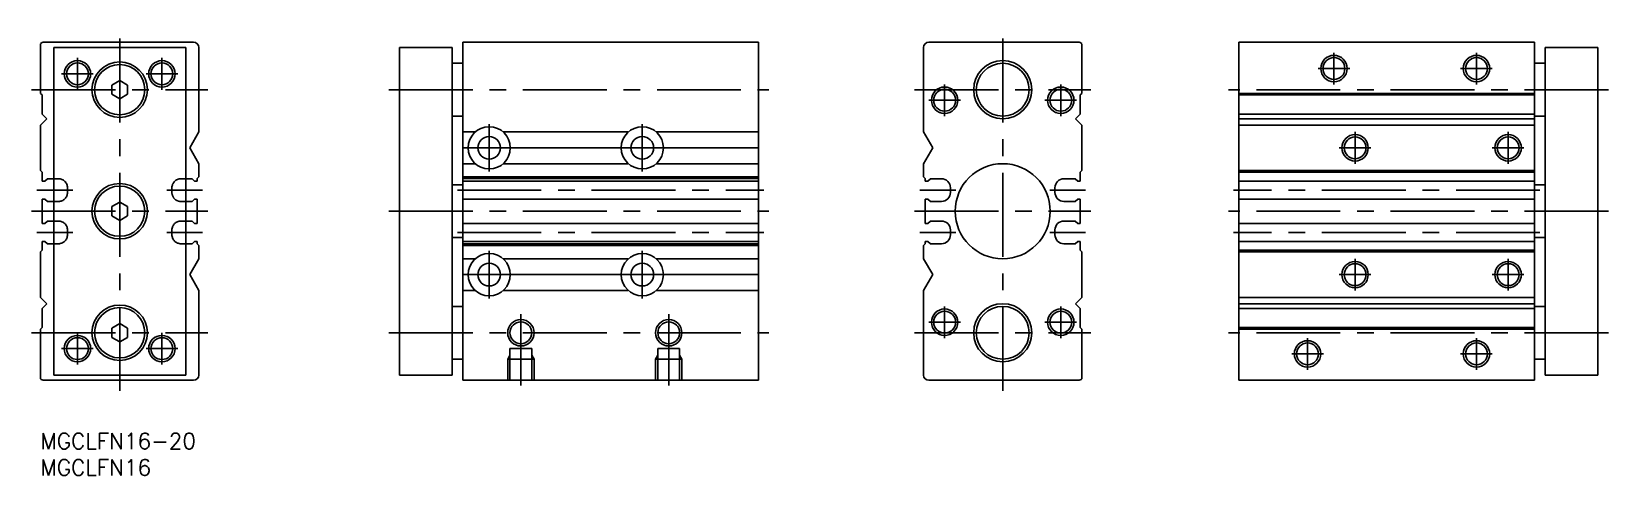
# Model space of a CAD drawing. Extents: x -2 to 297, y -8 to 76.
import ezdxf

# ---------------------------------------------------------------- set-up
doc = ezdxf.new("R2010")
doc.units = 0
doc.header["$LTSCALE"] = 0.5
doc.linetypes.add('CENTER', pattern=[50.8, 31.75, -6.35, 6.35, -6.35])
doc.linetypes.add('DASHED', pattern=[19.05, 12.7, -6.35])
for name, color, linetype in [('MSM_CENTER', 1, 'CENTER'), ('MSM_CONTINUOUS', 7, 'CONTINUOUS'), ('MSM_DASHED', 4, 'DASHED'), ('MSM_NARROW', 5, 'CONTINUOUS'), ('MSM_PART_NUMBER', 7, 'CONTINUOUS')]:
    doc.layers.add(name, color=color, linetype=linetype)
doc.styles.get("Standard").update_dxf_attribs({"font": 'txt.shx', "height": 3, "bigfont": 'bigfont.shx'})

# ---------------------------------------------------------------- blocks, each defined once
blk = doc.blocks.new('*U10')
at = {"layer": 'MSM_PART_NUMBER'}
blk.add_text('MGCLFN16-20', height=3, dxfattribs=at).set_placement((0, -3))
blk = doc.blocks.new('*U11')
at = {"layer": 'MSM_PART_NUMBER'}
blk.add_text('MGCLFN16', height=3, dxfattribs=at).set_placement((0, -8))

msp = doc.modelspace()

# ---------------------------------------------------------------- linework, layer by layer
at = {"layer": 'MSM_CENTER'}
for p, q in [((15, 8), (15, 76)), ((182.28, 8), (182.28, 76)), ((245.03, 72), (245.03, 66)), ((272.03, 72), (272.03, 66)), ((7, 71), (7, 65)), ((23, 71), (23, 65)), ((242.03, 69), (248.03, 69)), ((269.03, 69), (275.03, 69)), ((4, 68), (10, 68)), ((20, 68), (26, 68)), ((171.28, 66), (171.28, 60)), ((193.28, 66), (193.28, 60)), ((-1.7, 65), (31.7, 65)), ((66, 65), (138, 65)), ((165.58, 65), (198.98, 65)), ((168.28, 63), (174.28, 63)), ((190.28, 63), (196.28, 63)), ((297.03, 65), (225.03, 65)), ((85, 58.5), (85, 49.5)), ((114, 58.5), (114, 49.5)), ((249.03, 57), (249.03, 51)), ((278.03, 57), (278.03, 51)), ((80.5, 54), (89.5, 54)), ((109.5, 54), (118.5, 54)), ((246.03, 54), (252.03, 54)), ((275.03, 54), (281.03, 54)), ((6.1, 46), (-0.7, 46)), ((23.9, 46), (30.7, 46)), ((79, 46), (137, 46)), ((173.38, 46), (166.58, 46)), ((191.18, 46), (197.98, 46)), ((284.03, 46), (226.03, 46)), ((-1.7, 42), (31.7, 42)), ((66, 42), (138, 42)), ((165.58, 42), (198.98, 42)), ((297.03, 42), (225.03, 42)), ((6.1, 38), (-0.7, 38)), ((23.9, 38), (30.7, 38)), ((79, 38), (137, 38)), ((173.38, 38), (166.58, 38)), ((191.18, 38), (197.98, 38)), ((284.03, 38), (226.03, 38)), ((85, 34.5), (85, 25.5)), ((114, 34.5), (114, 25.5)), ((249.03, 33), (249.03, 27)), ((278.03, 33), (278.03, 27)), ((80.5, 30), (89.5, 30)), ((109.5, 30), (118.5, 30)), ((246.03, 30), (252.03, 30)), ((275.03, 30), (281.03, 30)), ((171.28, 24), (171.28, 18)), ((193.28, 24), (193.28, 18)), ((91, 22.5), (91, 9)), ((119, 22.5), (119, 9)), ((168.28, 21), (174.28, 21)), ((190.28, 21), (196.28, 21)), ((-1.7, 19), (31.7, 19)), ((7, 19), (7, 13)), ((23, 19), (23, 13)), ((66, 19), (138, 19)), ((165.58, 19), (198.98, 19)), ((297.03, 19), (225.03, 19)), ((240.03, 18), (240.03, 12)), ((272.03, 18), (272.03, 12)), ((4, 16), (10, 16)), ((20, 16), (26, 16)), ((237.03, 15), (243.03, 15)), ((269.03, 15), (275.03, 15))]:
    msp.add_line(p, q, dxfattribs=at)
at = {"layer": 'MSM_CONTINUOUS'}
for p, q in [((0, 64.3), (0, 73.71)), ((29, 74), (0.7, 74)), ((2.5, 73), (2.5, 11)), ((27.5, 73), (2.5, 73)), ((27.5, 73), (27.5, 11)), ((30, 57), (30, 73)), ((68, 11), (68, 73)), ((68, 73), (78, 73)), ((78, 11), (78, 73)), ((80, 74), (136, 74)), ((80, 10), (80, 74)), ((136, 74), (136, 10)), ((167.28, 57), (167.28, 73)), ((168.28, 74), (196.58, 74)), ((197.28, 64.3), (197.28, 73.71)), ((283.03, 74), (227.03, 74)), ((227.03, 74), (227.03, 10)), ((283.03, 74), (283.03, 10)), ((285.03, 73), (285.03, 11)), ((295.03, 73), (285.03, 73)), ((295.03, 73), (295.03, 11)), ((78, 70), (80, 70)), ((285.03, 70), (283.03, 70)), ((15, 66.73), (13.5, 65.87)), ((13.5, 65.87), (13.5, 64.13)), ((16.5, 65.87), (15, 66.73)), ((16.5, 64.13), (16.5, 65.87)), ((0, 64.3), (0.3, 64)), ((0.3, 60.4), (0.3, 64)), ((13.5, 64.13), (15, 63.27)), ((15, 63.27), (16.5, 64.13)), ((197.28, 64.3), (196.98, 64)), ((196.98, 60.4), (196.98, 64)), ((283.03, 64.3), (227.03, 64.3)), ((283.03, 64), (227.03, 64)), ((1.2, 59.5), (0.3, 60.4)), ((78, 60), (80, 60)), ((196.08, 59.5), (196.98, 60.4)), ((283.03, 60.4), (227.03, 60.4)), ((285.03, 60), (283.03, 60)), ((1.2, 59.5), (0, 58.3)), ((0, 49.7), (0, 58.3)), ((30, 57), (28.27, 54)), ((80, 57), (82.35, 57)), ((87.65, 57), (111.35, 57)), ((116.65, 57), (136, 57)), ((167.28, 57), (169.01, 54)), ((196.08, 59.5), (197.28, 58.3)), ((197.28, 49.7), (197.28, 58.3)), ((283.03, 59.5), (227.03, 59.5)), ((283.03, 58.3), (227.03, 58.3)), ((28.27, 54), (30, 51)), ((80.01, 54), (81, 54)), ((89, 54), (110, 54)), ((118, 54), (136, 54)), ((169.01, 54), (167.28, 51)), ((30, 48.5), (30, 51)), ((80, 51), (82.35, 51)), ((87.65, 51), (111.35, 51)), ((116.65, 51), (136, 51)), ((167.28, 48.5), (167.28, 51)), ((0.3, 49.4), (0, 49.7)), ((0.3, 49.4), (0.3, 47.7)), ((1.3, 48.15), (0.8, 47.7)), ((1.3, 48.15), (2.5, 48.15)), ((28.7, 48.15), (27.5, 48.15)), ((28.7, 48.15), (29.2, 47.7)), ((30, 48.5), (29.7, 48.2)), ((29.7, 48.2), (29.7, 47.7)), ((80, 48.5), (136, 48.5)), ((80, 48.2), (136, 48.2)), ((167.28, 48.5), (167.58, 48.2)), ((167.58, 48.2), (167.58, 47.7)), ((168.58, 48.15), (168.08, 47.7)), ((168.58, 48.15), (170.68, 48.15)), ((195.98, 48.15), (193.88, 48.15)), ((195.98, 48.15), (196.48, 47.7)), ((196.98, 49.4), (197.28, 49.7)), ((196.98, 49.4), (196.98, 47.7)), ((283.03, 49.7), (227.03, 49.7)), ((283.03, 49.4), (227.03, 49.4)), ((0.3, 47.7), (0.8, 47.7)), ((29.7, 47.7), (29.2, 47.7)), ((78, 47), (80, 47)), ((80, 47.7), (136, 47.7)), ((167.58, 47.7), (168.08, 47.7)), ((172.38, 46.45), (172.38, 45.55)), ((192.18, 46.45), (192.18, 45.55)), ((196.98, 47.7), (196.48, 47.7)), ((283.03, 47.7), (227.03, 47.7)), ((285.03, 47), (283.03, 47)), ((0.3, 44.3), (0.3, 39.7)), ((0.3, 44.3), (0.8, 44.3)), ((1.3, 43.85), (0.8, 44.3)), ((1.3, 43.85), (2.5, 43.85)), ((15, 43.73), (13.5, 42.87)), ((13.5, 42.87), (13.5, 41.13)), ((16.5, 42.87), (15, 43.73)), ((16.5, 41.13), (16.5, 42.87)), ((28.7, 43.85), (27.5, 43.85)), ((28.7, 43.85), (29.2, 44.3)), ((29.7, 44.3), (29.2, 44.3)), ((29.7, 44.3), (29.7, 39.7)), ((80, 44.3), (136, 44.3)), ((167.58, 44.3), (167.58, 39.7)), ((167.58, 44.3), (168.08, 44.3)), ((168.58, 43.85), (168.08, 44.3)), ((168.58, 43.85), (170.68, 43.85)), ((195.98, 43.85), (193.88, 43.85)), ((195.98, 43.85), (196.48, 44.3)), ((196.98, 44.3), (196.48, 44.3)), ((196.98, 44.3), (196.98, 39.7)), ((283.03, 44.3), (227.03, 44.3)), ((0.3, 39.7), (0.8, 39.7)), ((1.3, 40.15), (0.8, 39.7)), ((1.3, 40.15), (2.5, 40.15)), ((13.5, 41.13), (15, 40.27)), ((15, 40.27), (16.5, 41.13)), ((28.7, 40.15), (27.5, 40.15)), ((28.7, 40.15), (29.2, 39.7)), ((29.7, 39.7), (29.2, 39.7)), ((80, 39.7), (136, 39.7)), ((167.58, 39.7), (168.08, 39.7)), ((168.58, 40.15), (168.08, 39.7)), ((168.58, 40.15), (170.68, 40.15)), ((195.98, 40.15), (193.88, 40.15)), ((195.98, 40.15), (196.48, 39.7)), ((196.98, 39.7), (196.48, 39.7)), ((283.03, 39.7), (227.03, 39.7)), ((0.3, 34.6), (0.3, 36.3)), ((0.3, 36.3), (0.8, 36.3)), ((1.3, 35.85), (0.8, 36.3)), ((1.3, 35.85), (2.5, 35.85)), ((28.7, 35.85), (27.5, 35.85)), ((28.7, 35.85), (29.2, 36.3)), ((29.7, 36.3), (29.2, 36.3)), ((29.7, 35.8), (29.7, 36.3)), ((78, 37), (80, 37)), ((80, 36.3), (136, 36.3)), ((167.58, 35.8), (167.58, 36.3)), ((167.58, 36.3), (168.08, 36.3)), ((168.58, 35.85), (168.08, 36.3)), ((168.58, 35.85), (170.68, 35.85)), ((172.38, 37.55), (172.38, 38.45)), ((192.18, 37.55), (192.18, 38.45)), ((195.98, 35.85), (193.88, 35.85)), ((195.98, 35.85), (196.48, 36.3)), ((196.98, 36.3), (196.48, 36.3)), ((196.98, 34.6), (196.98, 36.3)), ((283.03, 36.3), (227.03, 36.3)), ((285.03, 37), (283.03, 37)), ((0.3, 34.6), (0, 34.3)), ((0, 34.3), (0, 25.7)), ((28.27, 30), (30, 33)), ((30, 35.5), (29.7, 35.8)), ((30, 35.5), (30, 33)), ((80, 35.8), (136, 35.8)), ((80, 35.5), (136, 35.5)), ((80, 33), (82.35, 33)), ((87.65, 33), (111.35, 33)), ((116.65, 33), (136, 33)), ((167.28, 35.5), (167.58, 35.8)), ((167.28, 35.5), (167.28, 33)), ((169.01, 30), (167.28, 33)), ((196.98, 34.6), (197.28, 34.3)), ((197.28, 34.3), (197.28, 25.7)), ((283.03, 34.6), (227.03, 34.6)), ((283.03, 34.3), (227.03, 34.3)), ((30, 27), (28.27, 30)), ((80.01, 30), (81, 30)), ((89, 30), (110, 30)), ((118, 30), (136, 30)), ((167.28, 27), (169.01, 30)), ((30, 27), (30, 11)), ((80, 27), (82.35, 27)), ((87.65, 27), (111.35, 27)), ((116.65, 27), (136, 27)), ((167.28, 27), (167.28, 11)), ((1.2, 24.5), (0, 25.7)), ((1.2, 24.5), (0.3, 23.6)), ((78, 24), (80, 24)), ((196.08, 24.5), (197.28, 25.7)), ((196.08, 24.5), (196.98, 23.6)), ((283.03, 25.7), (227.03, 25.7)), ((283.03, 24.5), (227.03, 24.5)), ((285.03, 24), (283.03, 24)), ((0.3, 23.6), (0.3, 20)), ((196.98, 23.6), (196.98, 20)), ((283.03, 23.6), (227.03, 23.6)), ((0, 19.7), (0.3, 20)), ((0, 19.7), (0, 10.29)), ((15, 20.73), (13.5, 19.87)), ((13.5, 19.87), (13.5, 18.13)), ((13.5, 18.13), (15, 17.27)), ((16.5, 19.87), (15, 20.73)), ((15, 17.27), (16.5, 18.13)), ((16.5, 18.13), (16.5, 19.87)), ((197.28, 19.7), (196.98, 20)), ((197.28, 19.7), (197.28, 10.29)), ((283.03, 20), (227.03, 20)), ((283.03, 19.7), (227.03, 19.7)), ((78, 14), (80, 14)), ((285.03, 14), (283.03, 14)), ((29, 10), (0.7, 10)), ((27.5, 11), (2.5, 11)), ((68, 11), (78, 11)), ((80, 10), (136, 10)), ((168.28, 10), (196.58, 10)), ((283.03, 10), (227.03, 10)), ((295.03, 11), (285.03, 11))]:
    msp.add_line(p, q, dxfattribs=at)
for centre, radius in [((7, 68), 2.07), ((15, 65), 5.25), ((15, 65), 4.75), ((23, 68), 2.07), ((182.28, 65), 5.5), ((182.28, 65), 5), ((245.03, 69), 2.07), ((272.03, 69), 2.07), ((171.28, 63), 2.07), ((193.28, 63), 2.07), ((85, 54), 4), ((114, 54), 4), ((85, 54), 2.15), ((114, 54), 2.15), ((249.03, 54), 2.07), ((278.03, 54), 2.07), ((182.28, 42), 9), ((15, 42), 5.25), ((15, 42), 4.75), ((85, 30), 4), ((114, 30), 4), ((85, 30), 2.15), ((114, 30), 2.15), ((249.03, 30), 2.07), ((278.03, 30), 2.07), ((15, 19), 5.25), ((182.28, 19), 5.5), ((182.28, 19), 5), ((15, 19), 4.75), ((91, 19), 2.07), ((119.01, 19), 2.07), ((171.28, 21), 2.07), ((193.28, 21), 2.07), ((7, 16), 2.07), ((23, 16), 2.07), ((240.03, 15), 2.07), ((272.03, 15), 2.07)]:
    msp.add_circle(centre, radius, dxfattribs=at)
for centre, radius, start, end in [((0.7, 73), 1, 90, 134.4268), ((29, 73), 1, 0, 90), ((168.28, 73), 1, 90, 180), ((196.58, 73), 1, 45.573, 90), ((170.68, 46.45), 1.7, 0, 90), ((193.88, 46.45), 1.7, 90, 180), ((170.68, 45.55), 1.7, 270, 0), ((193.88, 45.55), 1.7, 180, 270), ((170.68, 38.45), 1.7, 0, 90), ((193.88, 38.45), 1.7, 90, 180), ((170.68, 37.55), 1.7, 270, 0), ((193.88, 37.55), 1.7, 180, 269.9999), ((0.7, 11), 1, 225.5732, 270), ((29, 11), 1, 270.0001, 0), ((168.28, 11), 1, 180, 269.9999), ((196.58, 11), 1, 270, 314.427)]:
    msp.add_arc(centre, radius, start, end, dxfattribs=at)
at = {"layer": 'MSM_DASHED'}
for p, q in [((2.5, 48.15), (3.4, 48.15)), ((27.5, 48.15), (26.6, 48.15)), ((5.1, 46.45), (5.1, 45.55)), ((24.9, 46.45), (24.9, 45.55)), ((2.5, 43.85), (3.4, 43.85)), ((27.5, 43.85), (26.6, 43.85)), ((2.5, 40.15), (3.4, 40.15)), ((27.5, 40.15), (26.6, 40.15)), ((2.5, 35.85), (3.4, 35.85)), ((5.1, 37.55), (5.1, 38.45)), ((24.9, 37.55), (24.9, 38.45)), ((27.5, 35.85), (26.6, 35.85)), ((88.93, 16), (93.07, 16)), ((88.93, 10), (88.93, 16)), ((93.07, 10), (93.07, 16)), ((116.93, 10), (116.93, 16)), ((116.93, 16), (121.07, 16)), ((121.07, 10), (121.07, 16)), ((88.5, 14), (88.93, 14.75)), ((88.5, 14), (93.5, 14)), ((88.5, 10), (88.5, 14)), ((93.5, 14), (93.07, 14.75)), ((93.5, 10), (93.5, 14)), ((116.5, 14), (116.93, 14.75)), ((116.5, 14), (121.5, 14)), ((116.5, 10), (116.5, 14)), ((121.5, 14), (121.07, 14.75)), ((121.5, 10), (121.5, 14))]:
    msp.add_line(p, q, dxfattribs=at)
for centre, start, end in [((3.4, 46.45), 0, 90), ((26.6, 46.45), 90, 180), ((3.4, 45.55), 270, 0), ((26.6, 45.55), 180, 270.0001), ((3.4, 38.45), 0, 90), ((26.6, 38.45), 90, 180), ((3.4, 37.55), 270.0001, 0), ((26.6, 37.55), 180, 270)]:
    msp.add_arc(centre, 1.7, start, end, dxfattribs=at)
at = {"layer": 'MSM_NARROW'}
for centre in [(7, 68), (23, 68), (245.03, 69), (272.03, 69), (171.28, 63), (193.28, 63), (249.03, 54), (278.03, 54), (249.03, 30), (278.03, 30), (91, 19), (119.01, 19), (171.28, 21), (193.28, 21), (7, 16), (23, 16), (240.03, 15), (272.03, 15)]:
    msp.add_circle(centre, 2.5, dxfattribs=at)

# ---------------------------------------------------------------- block references
at = {"layer": 'MSM_CONTINUOUS'}
for name in ['*U10', '*U11']:
    msp.add_blockref(name, (0, 0), dxfattribs=at)

doc.saveas('drawing.dxf')
